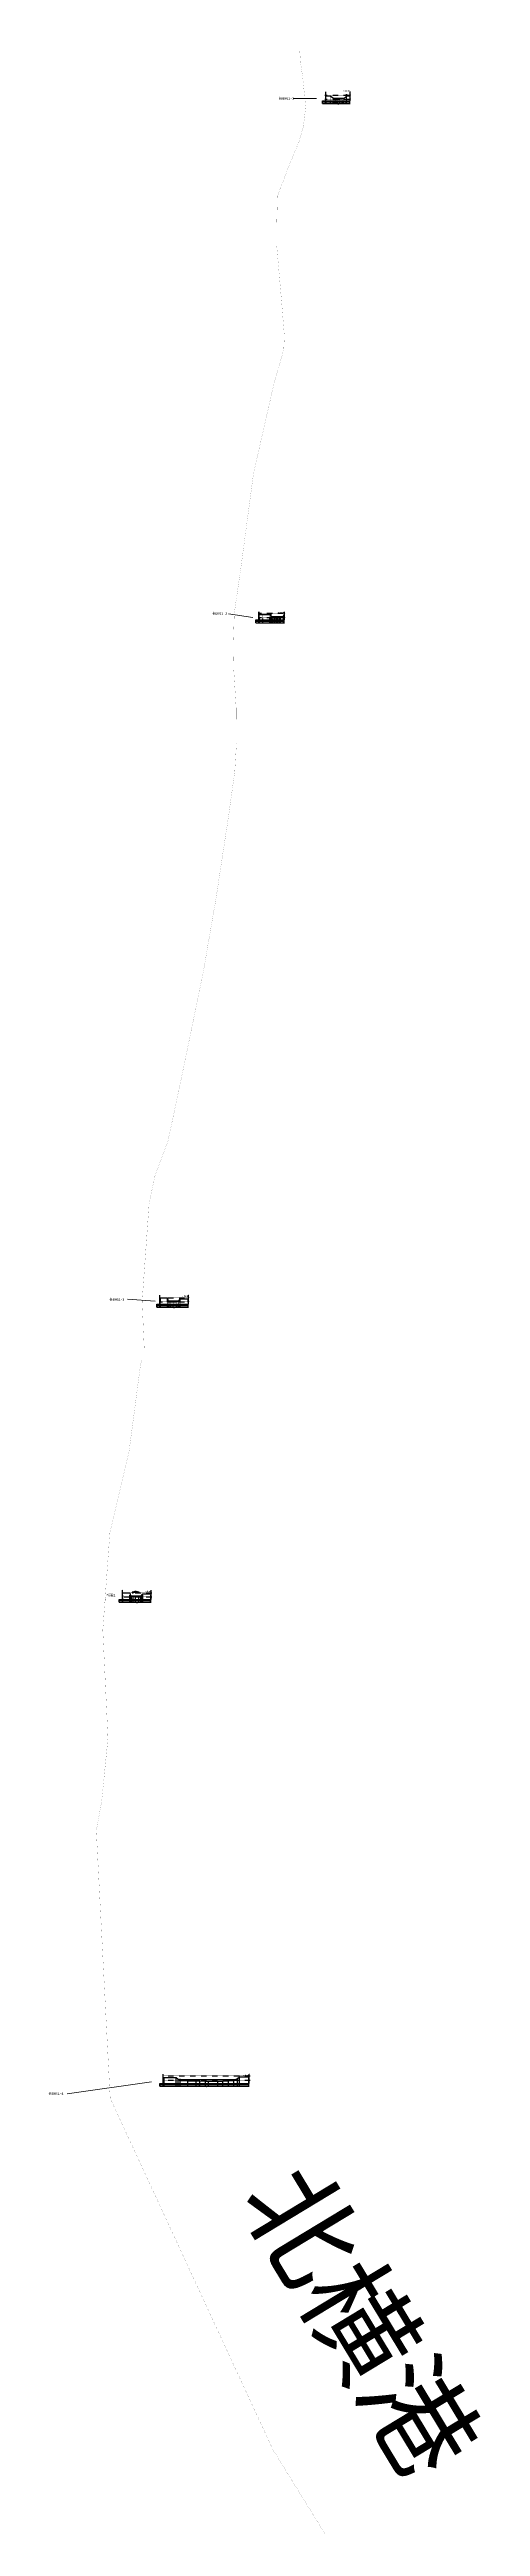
# Model space of a CAD drawing. Extents: x 493882 to 508803, y 3427149 to 3442736.
# Drawn here: x 493882 to 494407, y 3439721 to 3442736 of the extents above; entities that cross this region are included whole.
import ezdxf
from ezdxf.enums import TextEntityAlignment as Align

# ---------------------------------------------------------------- set-up
doc = ezdxf.new("R2010")
doc.units = 0
doc.header["$LTSCALE"] = 0.05
doc.linetypes.add('X4', pattern=[1.6, 0, -1.6])
doc.layers.get('0').update_dxf_attribs({"linetype": 'CONTINUOUS'})
for name, color, linetype in [('DMX', 1, 'CONTINUOUS'), ('zdm1', 2, 'CONTINUOUS'), ('ZDMT5', 3, 'CONTINUOUS'), ('ZJ', 7, 'CONTINUOUS'), ('图层1', 4, 'CONTINUOUS'), ('断面线', 7, 'CONTINUOUS'), ('桥梁', 7, 'CONTINUOUS'), ('水工建筑物1', 7, 'CONTINUOUS'), ('河道名称', 7, 'CONTINUOUS')]:
    doc.layers.add(name, color=color, linetype=linetype)
doc.layers.add('县级河道', color=12, linetype='CONTINUOUS', lineweight=60)
doc.layers.add('断面号', color=7, linetype='CONTINUOUS', lineweight=30)
doc.styles.add('HZ', font='rs.shx', dxfattribs={"width": 0.8, "bigfont": 'hztxt.shx'})
doc.styles.add('stxt', font='txt.shx', dxfattribs={"width": 0.8, "bigfont": 'hztxt.shx'})
doc.styles.add('宋体', font='')
doc.styles.add('微软雅黑', font='msyh.ttf')
doc.styles.add('黑体', font='simhei.ttf')
doc.styles.get('宋体').set_extended_font_data('SimSun')

# ---------------------------------------------------------------- blocks, each defined once
blk = doc.blocks.new('0806042')
at = {"linetype": 'Continuous'}
blk.add_lwpolyline([(-0.1, 0, 0.2, 0.2, 1), (0.1, 0, 0.2, 0.2, 1)], format="xyseb", close=True, dxfattribs=at)

msp = doc.modelspace()

# ---------------------------------------------------------------- linework, layer by layer
at = {"layer": 'DMX', "linetype": 'Continuous', "flags": 128}
for points in [[(494218.9, 3442679.4), (494224.3, 3442679.1), (494227.4, 3442677.2), (494229.2, 3442676.9), (494229.7, 3442676.7), (494230.3, 3442676.2), (494231.4, 3442675.8), (494233, 3442675.6), (494233, 3442675.6), (494235.5, 3442675.6), (494238.5, 3442676.1), (494239.8, 3442676.9), (494243.1, 3442677.9), (494243.4, 3442678.4), (494243.6, 3442681.7), (494243.7, 3442681.6), (494243.9, 3442679.4), (494247.6, 3442679.4)], [(494137.5, 3442048.1), (494141.9, 3442048.1), (494150.1, 3442048), (494150.7, 3442048.3), (494151.3, 3442048.4), (494151.5, 3442046.4), (494151.7, 3442046), (494153, 3442045.6), (494153.3, 3442045.1), (494154.5, 3442044.6), (494156.5, 3442044.2), (494158.4, 3442044.3), (494160.2, 3442044.5), (494162.1, 3442045.2), (494163.3, 3442045.6), (494167, 3442046), (494167.1, 3442046.2), (494167.6, 3442048)], [(494016.9, 3441216.2), (494025.5, 3441216.2), (494026, 3441213), (494027, 3441212.5), (494027.6, 3441212.5), (494029.5, 3441211.8), (494032.4, 3441211.3), (494036.5, 3441211.4), (494038.6, 3441212.4), (494038.8, 3441212.9), (494039.7, 3441213.2), (494041, 3441215.1), (494050.7, 3441215)], [(493971.3, 3440857.1), (493979.8, 3440857.1), (493980.4, 3440853.9), (493981.3, 3440853.3), (493981.9, 3440853.3), (493983.8, 3440852.6), (493986.7, 3440852.1), (493990.8, 3440852.3), (493992.9, 3440853.2), (493993.1, 3440853.7), (493994, 3440854), (493995.4, 3440855.9), (494005.1, 3440855.8)], [(494020.9, 3440266.3), (494021.5, 3440267.1), (494021.5, 3440267), (494036, 3440267.3), (494038.6, 3440264.9), (494041.2, 3440263.3), (494041.2, 3440263.3), (494050.5, 3440263.2), (494060.5, 3440263.1), (494060.5, 3440263.1), (494064.8, 3440263), (494071.7, 3440262.6), (494071.7, 3440262.6), (494075.7, 3440262.6), (494087, 3440262.7), (494093, 3440262.8), (494093, 3440262.8), (494099.9, 3440263), (494106.3, 3440263.4), (494106.3, 3440263.4), (494110.7, 3440266), (494113.5, 3440267.9), (494124.6, 3440268)]]:
    msp.add_lwpolyline(points, dxfattribs=at)
at = {"layer": 'zdm1', "linetype": 'X4'}
for p, q in [((494217.4, 3442680.6), (494249.1, 3442680.6)), ((494217.4, 3442675.6), (494249.1, 3442675.6)), ((494136, 3442049.6), (494169.1, 3442049.6)), ((494136, 3442044.6), (494169.1, 3442044.6)), ((494015.4, 3441216.4), (494052.2, 3441216.4)), ((494015.4, 3441211.4), (494052.2, 3441211.4)), ((493969.8, 3440857.2), (494006.6, 3440857.2)), ((493969.8, 3440852.2), (494006.6, 3440852.2)), ((494019.4, 3440269), (494126.1, 3440269)), ((494019.4, 3440264), (494126.1, 3440264))]:
    msp.add_line(p, q, dxfattribs=at)
at = {"layer": 'zdm1', "linetype": 'Continuous'}
for p, q in [((494218.4, 3442673.6), (494218.4, 3442684.6)), ((494218.5, 3442673.6), (494218.5, 3442684.6)), ((494248.1, 3442673.6), (494248.1, 3442684.6)), ((494248.2, 3442673.6), (494248.2, 3442684.6)), ((494214.4, 3442670.1), (494214.4, 3442673.6)), ((494214.4, 3442673.6), (494218.9, 3442673.6)), ((494214.4, 3442672.1), (494248.1, 3442672.1)), ((494214.4, 3442670.1), (494248.1, 3442670.1)), ((494218.4, 3442670.1), (494218.4, 3442673.6)), ((494218.9, 3442673.6), (494248.1, 3442673.6)), ((494133, 3442038.1), (494133, 3442041.6)), ((494133, 3442041.6), (494137.5, 3442041.6)), ((494137, 3442041.6), (494137, 3442051.6)), ((494137, 3442038.1), (494137, 3442041.6)), ((494137.1, 3442041.6), (494137.1, 3442051.6)), ((494137.5, 3442041.6), (494168.1, 3442041.6)), ((494168, 3442041.6), (494168, 3442051.6)), ((494168.1, 3442041.6), (494168.1, 3442051.6)), ((494133, 3442040.1), (494168.1, 3442040.1)), ((494133, 3442038.1), (494168.1, 3442038.1)), ((494012.4, 3441204.9), (494012.4, 3441208.4)), ((494012.4, 3441208.4), (494016.9, 3441208.4)), ((494012.4, 3441206.9), (494051.2, 3441206.9)), ((494012.4, 3441204.9), (494051.2, 3441204.9)), ((494016.3, 3441208.4), (494016.3, 3441219.4)), ((494016.4, 3441208.4), (494016.4, 3441219.4)), ((494016.4, 3441204.9), (494016.4, 3441208.4)), ((494016.9, 3441208.4), (494051.2, 3441208.4)), ((494051.1, 3441208.4), (494051.1, 3441219.4)), ((494051.2, 3441208.4), (494051.2, 3441219.4)), ((493966.8, 3440849.2), (493971.3, 3440849.2)), ((493966.8, 3440845.7), (493966.8, 3440849.2)), ((493966.8, 3440847.7), (494005.6, 3440847.7)), ((493966.8, 3440845.7), (494005.6, 3440845.7)), ((493970.7, 3440849.2), (493970.7, 3440860.2)), ((493970.8, 3440849.2), (493970.8, 3440860.2)), ((493970.8, 3440845.7), (493970.8, 3440849.2)), ((493971.3, 3440849.2), (494005.6, 3440849.2)), ((494005.5, 3440849.2), (494005.5, 3440860.2)), ((494005.6, 3440849.2), (494005.6, 3440860.2)), ((494020.3, 3440260), (494020.3, 3440271)), ((494020.4, 3440260), (494020.4, 3440271)), ((494125.1, 3440260), (494125.1, 3440271)), ((494125.2, 3440260), (494125.2, 3440271)), ((494016.4, 3440256.5), (494016.4, 3440260)), ((494016.4, 3440260), (494020.9, 3440260)), ((494016.4, 3440258.5), (494125.1, 3440258.5)), ((494016.4, 3440256.5), (494125.1, 3440256.5)), ((494020.4, 3440256.5), (494020.4, 3440260)), ((494020.9, 3440260), (494125.1, 3440260))]:
    msp.add_line(p, q, dxfattribs=at)
at = {"layer": 'zdm1', "linetype": 'Continuous', "flags": 128}
for points in [[(494218.4, 3442684.6, 0.1, 0.1, 0), (494218.4, 3442685.6, 0.1, 0.1, 0)], [(494218.4, 3442682.6, 0.1, 0.1, 0), (494218.4, 3442683.6, 0.1, 0.1, 0)], [(494218.4, 3442680.6, 0.1, 0.1, 0), (494218.4, 3442681.6, 0.1, 0.1, 0)], [(494218.4, 3442678.6, 0.1, 0.1, 0), (494218.4, 3442679.6, 0.1, 0.1, 0)], [(494218.4, 3442676.6, 0.1, 0.1, 0), (494218.4, 3442677.6, 0.1, 0.1, 0)], [(494218.4, 3442674.6, 0.1, 0.1, 0), (494218.4, 3442675.6, 0.1, 0.1, 0)], [(494248.1, 3442684.6, 0.1, 0.1, 0), (494248.1, 3442685.6, 0.1, 0.1, 0)], [(494248.1, 3442682.6, 0.1, 0.1, 0), (494248.1, 3442683.6, 0.1, 0.1, 0)], [(494248.1, 3442680.6, 0.1, 0.1, 0), (494248.1, 3442681.6, 0.1, 0.1, 0)], [(494248.1, 3442678.6, 0.1, 0.1, 0), (494248.1, 3442679.6, 0.1, 0.1, 0)], [(494248.1, 3442676.6, 0.1, 0.1, 0), (494248.1, 3442677.6, 0.1, 0.1, 0)], [(494248.1, 3442674.6, 0.1, 0.1, 0), (494248.1, 3442675.6, 0.1, 0.1, 0)], [(494137, 3442050.6, 0.1, 0.1, 0), (494137, 3442051.6, 0.1, 0.1, 0)], [(494137, 3442048.6, 0.1, 0.1, 0), (494137, 3442049.6, 0.1, 0.1, 0)], [(494137, 3442046.6, 0.1, 0.1, 0), (494137, 3442047.6, 0.1, 0.1, 0)], [(494137, 3442044.6, 0.1, 0.1, 0), (494137, 3442045.6, 0.1, 0.1, 0)], [(494137, 3442042.6, 0.1, 0.1, 0), (494137, 3442043.6, 0.1, 0.1, 0)], [(494168.1, 3442050.6, 0.1, 0.1, 0), (494168.1, 3442051.6, 0.1, 0.1, 0)], [(494168.1, 3442048.6, 0.1, 0.1, 0), (494168.1, 3442049.6, 0.1, 0.1, 0)], [(494168.1, 3442046.6, 0.1, 0.1, 0), (494168.1, 3442047.6, 0.1, 0.1, 0)], [(494168.1, 3442044.6, 0.1, 0.1, 0), (494168.1, 3442045.6, 0.1, 0.1, 0)], [(494168.1, 3442042.6, 0.1, 0.1, 0), (494168.1, 3442043.6, 0.1, 0.1, 0)], [(494016.4, 3441219.4, 0.1, 0.1, 0), (494016.4, 3441220.4, 0.1, 0.1, 0)], [(494016.4, 3441217.4, 0.1, 0.1, 0), (494016.4, 3441218.4, 0.1, 0.1, 0)], [(494016.4, 3441215.4, 0.1, 0.1, 0), (494016.4, 3441216.4, 0.1, 0.1, 0)], [(494016.4, 3441213.4, 0.1, 0.1, 0), (494016.4, 3441214.4, 0.1, 0.1, 0)], [(494016.4, 3441211.4, 0.1, 0.1, 0), (494016.4, 3441212.4, 0.1, 0.1, 0)], [(494016.4, 3441209.4, 0.1, 0.1, 0), (494016.4, 3441210.4, 0.1, 0.1, 0)], [(494051.2, 3441219.4, 0.1, 0.1, 0), (494051.2, 3441220.4, 0.1, 0.1, 0)], [(494051.2, 3441217.4, 0.1, 0.1, 0), (494051.2, 3441218.4, 0.1, 0.1, 0)], [(494051.2, 3441215.4, 0.1, 0.1, 0), (494051.2, 3441216.4, 0.1, 0.1, 0)], [(494051.2, 3441213.4, 0.1, 0.1, 0), (494051.2, 3441214.4, 0.1, 0.1, 0)], [(494051.2, 3441211.4, 0.1, 0.1, 0), (494051.2, 3441212.4, 0.1, 0.1, 0)], [(494051.2, 3441209.4, 0.1, 0.1, 0), (494051.2, 3441210.4, 0.1, 0.1, 0)], [(493970.8, 3440860.2, 0.1, 0.1, 0), (493970.8, 3440861.2, 0.1, 0.1, 0)], [(493970.8, 3440858.2, 0.1, 0.1, 0), (493970.8, 3440859.2, 0.1, 0.1, 0)], [(493970.8, 3440856.2, 0.1, 0.1, 0), (493970.8, 3440857.2, 0.1, 0.1, 0)], [(493970.8, 3440854.2, 0.1, 0.1, 0), (493970.8, 3440855.2, 0.1, 0.1, 0)], [(493970.8, 3440852.2, 0.1, 0.1, 0), (493970.8, 3440853.2, 0.1, 0.1, 0)], [(493970.8, 3440850.2, 0.1, 0.1, 0), (493970.8, 3440851.2, 0.1, 0.1, 0)], [(494005.6, 3440860.2, 0.1, 0.1, 0), (494005.6, 3440861.2, 0.1, 0.1, 0)], [(494005.6, 3440858.2, 0.1, 0.1, 0), (494005.6, 3440859.2, 0.1, 0.1, 0)], [(494005.6, 3440856.2, 0.1, 0.1, 0), (494005.6, 3440857.2, 0.1, 0.1, 0)], [(494005.6, 3440854.2, 0.1, 0.1, 0), (494005.6, 3440855.2, 0.1, 0.1, 0)], [(494005.6, 3440852.2, 0.1, 0.1, 0), (494005.6, 3440853.2, 0.1, 0.1, 0)], [(494005.6, 3440850.2, 0.1, 0.1, 0), (494005.6, 3440851.2, 0.1, 0.1, 0)], [(494020.4, 3440271, 0.1, 0.1, 0), (494020.4, 3440272, 0.1, 0.1, 0)], [(494020.4, 3440269, 0.1, 0.1, 0), (494020.4, 3440270, 0.1, 0.1, 0)], [(494020.4, 3440267, 0.1, 0.1, 0), (494020.4, 3440268, 0.1, 0.1, 0)], [(494020.4, 3440265, 0.1, 0.1, 0), (494020.4, 3440266, 0.1, 0.1, 0)], [(494020.4, 3440263, 0.1, 0.1, 0), (494020.4, 3440264, 0.1, 0.1, 0)], [(494125.1, 3440271, 0.1, 0.1, 0), (494125.1, 3440272, 0.1, 0.1, 0)], [(494125.1, 3440269, 0.1, 0.1, 0), (494125.1, 3440270, 0.1, 0.1, 0)], [(494125.1, 3440267, 0.1, 0.1, 0), (494125.1, 3440268, 0.1, 0.1, 0)], [(494125.1, 3440265, 0.1, 0.1, 0), (494125.1, 3440266, 0.1, 0.1, 0)], [(494125.1, 3440263, 0.1, 0.1, 0), (494125.1, 3440264, 0.1, 0.1, 0)], [(494020.4, 3440261, 0.1, 0.1, 0), (494020.4, 3440262, 0.1, 0.1, 0)], [(494125.1, 3440261, 0.1, 0.1, 0), (494125.1, 3440262, 0.1, 0.1, 0)]]:
    msp.add_lwpolyline(points, format="xyseb", dxfattribs=at)
at = {"layer": 'ZDMT5', "linetype": 'X4'}
for p, q in [((494218.9, 3442673.6), (494218.9, 3442679.4)), ((494224.3, 3442673.6), (494224.3, 3442679.1)), ((494227.4, 3442673.6), (494227.4, 3442677.2)), ((494229.2, 3442673.6), (494229.2, 3442676.9)), ((494229.7, 3442673.6), (494229.7, 3442676.7)), ((494230.3, 3442673.6), (494230.3, 3442676.2)), ((494231.4, 3442673.6), (494231.4, 3442675.8)), ((494233, 3442673.6), (494233, 3442675.6)), ((494233, 3442673.6), (494233, 3442675.6)), ((494235.5, 3442673.6), (494235.5, 3442675.6)), ((494238.5, 3442673.6), (494238.5, 3442676.1)), ((494239.8, 3442673.6), (494239.8, 3442676.9)), ((494243.1, 3442673.6), (494243.1, 3442677.9)), ((494243.4, 3442673.6), (494243.4, 3442678.4)), ((494243.6, 3442673.6), (494243.6, 3442681.7)), ((494243.7, 3442673.6), (494243.7, 3442681.6)), ((494243.9, 3442673.6), (494243.9, 3442679.4)), ((494247.6, 3442673.6), (494247.6, 3442679.4)), ((494137.5, 3442041.6), (494137.5, 3442048.1)), ((494141.9, 3442041.6), (494141.9, 3442048.1)), ((494150.1, 3442041.6), (494150.1, 3442048)), ((494150.7, 3442041.6), (494150.7, 3442048.3)), ((494151.3, 3442041.6), (494151.3, 3442048.4)), ((494151.5, 3442041.6), (494151.5, 3442046.4)), ((494151.7, 3442041.6), (494151.7, 3442046)), ((494153, 3442041.6), (494153, 3442045.6)), ((494153.3, 3442041.6), (494153.3, 3442045.1)), ((494154.5, 3442041.6), (494154.5, 3442044.6)), ((494156.5, 3442041.6), (494156.5, 3442044.2)), ((494158.4, 3442041.6), (494158.4, 3442044.3)), ((494160.2, 3442041.6), (494160.2, 3442044.5)), ((494162.1, 3442041.6), (494162.1, 3442045.2)), ((494163.3, 3442041.6), (494163.3, 3442045.6)), ((494167, 3442041.6), (494167, 3442046)), ((494167.1, 3442041.6), (494167.1, 3442046.2)), ((494167.6, 3442041.6), (494167.6, 3442048)), ((494016.9, 3441208.4), (494016.9, 3441216.2)), ((494025.5, 3441208.4), (494025.5, 3441216.2)), ((494026, 3441208.4), (494026, 3441213)), ((494027, 3441208.4), (494027, 3441212.5)), ((494027.6, 3441208.4), (494027.6, 3441212.5)), ((494029.5, 3441208.4), (494029.5, 3441211.8)), ((494032.4, 3441208.4), (494032.4, 3441211.3)), ((494036.5, 3441208.4), (494036.5, 3441211.4)), ((494038.6, 3441208.4), (494038.6, 3441212.4)), ((494038.8, 3441208.4), (494038.8, 3441212.9)), ((494039.7, 3441208.4), (494039.7, 3441213.2)), ((494041, 3441208.4), (494041, 3441215.1)), ((494050.7, 3441208.4), (494050.7, 3441215)), ((493971.3, 3440849.2), (493971.3, 3440857.1)), ((493979.8, 3440849.2), (493979.8, 3440857.1)), ((493980.4, 3440849.2), (493980.4, 3440853.9)), ((493981.3, 3440849.2), (493981.3, 3440853.3)), ((493981.9, 3440849.2), (493981.9, 3440853.3)), ((493983.8, 3440849.2), (493983.8, 3440852.6)), ((493986.7, 3440849.2), (493986.7, 3440852.1)), ((493990.8, 3440849.2), (493990.8, 3440852.3)), ((493992.9, 3440849.2), (493992.9, 3440853.2)), ((493993.1, 3440849.2), (493993.1, 3440853.7)), ((493994, 3440849.2), (493994, 3440854)), ((493995.4, 3440849.2), (493995.4, 3440855.9)), ((494005.1, 3440849.2), (494005.1, 3440855.8)), ((494020.9, 3440260), (494020.9, 3440266.3)), ((494021.5, 3440260), (494021.5, 3440267.1)), ((494021.5, 3440260), (494021.5, 3440267)), ((494036, 3440260), (494036, 3440267.3)), ((494038.6, 3440260), (494038.6, 3440264.9)), ((494041.2, 3440260), (494041.2, 3440263.3)), ((494041.2, 3440260), (494041.2, 3440263.3)), ((494050.5, 3440260), (494050.5, 3440263.2)), ((494060.5, 3440260), (494060.5, 3440263.1)), ((494060.5, 3440260), (494060.5, 3440263.1)), ((494064.8, 3440260), (494064.8, 3440263)), ((494071.7, 3440260), (494071.7, 3440262.6)), ((494071.7, 3440260), (494071.7, 3440262.6)), ((494075.7, 3440260), (494075.7, 3440262.6)), ((494087, 3440260), (494087, 3440262.7)), ((494093, 3440260), (494093, 3440262.8)), ((494093, 3440260), (494093, 3440262.8)), ((494099.9, 3440260), (494099.9, 3440263)), ((494106.3, 3440260), (494106.3, 3440263.4)), ((494106.3, 3440260), (494106.3, 3440263.4)), ((494110.7, 3440260), (494110.7, 3440266)), ((494113.5, 3440260), (494113.5, 3440267.9)), ((494124.6, 3440260), (494124.6, 3440268))]:
    msp.add_line(p, q, dxfattribs=at)
at = {"layer": 'ZDMT5', "linetype": 'Continuous'}
for p, q in [((494218.9, 3442670.1), (494218.9, 3442673.6)), ((494224.3, 3442670.1), (494224.3, 3442673.6)), ((494227.4, 3442670.1), (494227.4, 3442673.6)), ((494229.2, 3442670.1), (494229.2, 3442673.6)), ((494229.7, 3442670.1), (494229.7, 3442673.6)), ((494230.3, 3442670.1), (494230.3, 3442673.6)), ((494231.4, 3442670.1), (494231.4, 3442673.6)), ((494233, 3442670.1), (494233, 3442673.6)), ((494235.5, 3442670.1), (494235.5, 3442673.6)), ((494238.5, 3442670.1), (494238.5, 3442673.6)), ((494239.8, 3442670.1), (494239.8, 3442673.6)), ((494243.1, 3442670.1), (494243.1, 3442673.6)), ((494243.6, 3442670.1), (494243.6, 3442673.6)), ((494247.6, 3442670.1), (494247.6, 3442673.6)), ((494137.5, 3442038.1), (494137.5, 3442041.6)), ((494141.9, 3442038.1), (494141.9, 3442041.6)), ((494150.1, 3442038.1), (494150.1, 3442041.6)), ((494150.7, 3442038.1), (494150.7, 3442041.6)), ((494151.3, 3442038.1), (494151.3, 3442041.6)), ((494151.7, 3442038.1), (494151.7, 3442041.6)), ((494153, 3442038.1), (494153, 3442041.6)), ((494153.3, 3442038.1), (494153.3, 3442041.6)), ((494154.5, 3442038.1), (494154.5, 3442041.6)), ((494156.5, 3442038.1), (494156.5, 3442041.6)), ((494158.4, 3442038.1), (494158.4, 3442041.6)), ((494160.2, 3442038.1), (494160.2, 3442041.6)), ((494162.1, 3442038.1), (494162.1, 3442041.6)), ((494163.3, 3442038.1), (494163.3, 3442041.6)), ((494167, 3442038.1), (494167, 3442041.6)), ((494167.6, 3442038.1), (494167.6, 3442041.6)), ((494016.9, 3441204.9), (494016.9, 3441208.4)), ((494025.5, 3441204.9), (494025.5, 3441208.4)), ((494026, 3441204.9), (494026, 3441208.4)), ((494027, 3441204.9), (494027, 3441208.4)), ((494027.6, 3441204.9), (494027.6, 3441208.4)), ((494029.5, 3441204.9), (494029.5, 3441208.4)), ((494032.4, 3441204.9), (494032.4, 3441208.4)), ((494036.5, 3441204.9), (494036.5, 3441208.4)), ((494038.6, 3441204.9), (494038.6, 3441208.4)), ((494039.7, 3441204.9), (494039.7, 3441208.4)), ((494041, 3441204.9), (494041, 3441208.4)), ((494050.7, 3441204.9), (494050.7, 3441208.4)), ((493971.3, 3440845.7), (493971.3, 3440849.2)), ((493979.8, 3440845.7), (493979.8, 3440849.2)), ((493980.4, 3440845.7), (493980.4, 3440849.2)), ((493981.3, 3440845.7), (493981.3, 3440849.2)), ((493981.9, 3440845.7), (493981.9, 3440849.2)), ((493983.8, 3440845.7), (493983.8, 3440849.2)), ((493986.7, 3440845.7), (493986.7, 3440849.2)), ((493990.8, 3440845.7), (493990.8, 3440849.2)), ((493992.9, 3440845.7), (493992.9, 3440849.2)), ((493994, 3440845.7), (493994, 3440849.2)), ((493995.4, 3440845.7), (493995.4, 3440849.2)), ((494005.1, 3440845.7), (494005.1, 3440849.2)), ((494020.9, 3440256.5), (494020.9, 3440260)), ((494021.5, 3440256.5), (494021.5, 3440260)), ((494036, 3440256.5), (494036, 3440260)), ((494038.6, 3440256.5), (494038.6, 3440260)), ((494041.2, 3440256.5), (494041.2, 3440260)), ((494050.5, 3440256.5), (494050.5, 3440260)), ((494060.5, 3440256.5), (494060.5, 3440260)), ((494064.8, 3440256.5), (494064.8, 3440260)), ((494071.7, 3440256.5), (494071.7, 3440260)), ((494075.7, 3440256.5), (494075.7, 3440260)), ((494087, 3440256.5), (494087, 3440260)), ((494093, 3440256.5), (494093, 3440260)), ((494099.9, 3440256.5), (494099.9, 3440260)), ((494106.3, 3440256.5), (494106.3, 3440260)), ((494110.7, 3440256.5), (494110.7, 3440260)), ((494113.5, 3440256.5), (494113.5, 3440260)), ((494124.6, 3440256.5), (494124.6, 3440260))]:
    msp.add_line(p, q, dxfattribs=at)
at = {"layer": '县级河道', "lineweight": 0, "const_width": 0.1}
for points in [[(494186.6, 3442735.9), (494187.7, 3442719.5), (494190.2, 3442703), (494192.9, 3442676.4)], [(494192.9, 3442676.4), (494193.9, 3442665.9), (494191.2, 3442642.5), (494186, 3442624.3), (494173.5, 3442594.1), (494159.6, 3442557.8), (494158.6, 3442520.9), (494158.6, 3442497.8), (494164.8, 3442426.7), (494168, 3442386.9), (494167.2, 3442370.6), (494155.4, 3442329.7), (494130.3, 3442219.5), (494115, 3442105), (494107, 3442049.8), (494106.9, 3442048)], [(494106.9, 3442048), (494105.7, 3442009.4), (494106.2, 3441983.1), (494109.2, 3441934.6), (494109.3, 3441919.1), (494109.6, 3441890.6), (494107.6, 3441857.6), (494100.3, 3441804.8), (494084.8, 3441703.2), (494069.2, 3441613), (494040.9, 3441476.2), (494026.1, 3441406.9), (494010.3, 3441364.9), (494003.2, 3441331), (493994.8, 3441213.5)], [(493994.8, 3441213.5), (493994.7, 3441212), (493997.5, 3441148.9), (493992.7, 3441134.6), (493978.8, 3441029.5), (493955.4, 3440930.1), (493946.8, 3440811.7), (493953.1, 3440680.3), (493945.5, 3440604), (493938.9, 3440567.6), (493955.1, 3440254.5)], [(493955.1, 3440254.5), (493955.8, 3440241.7), (494154, 3439814.1), (494329.1, 3439530.9)]]:
    msp.add_lwpolyline(points, dxfattribs=at)
at = {"layer": '图层1', "linetype": 'Continuous', "flags": 128}
for points in [[(494229.9, 3442676.6), (494239.3, 3442676.6)], [(494152.7, 3442045.7), (494164, 3442045.7)], [(494026.7, 3441212.6), (494038.7, 3441212.6)], [(493981.1, 3440853.5), (493993, 3440853.5)], [(494038.9, 3440264.7), (494108.6, 3440264.7)]]:
    msp.add_lwpolyline(points, dxfattribs=at)
at = {"layer": '断面线', "color": 3, "lineweight": 0}
for points in [[(494178.6, 3442676.3, 0), (494207.3, 3442676.5, 0)], [(494099.7, 3442049, 0), (494129.5, 3442044.6, 0)], [(493976.7, 3441214.7, 0), (494010.4, 3441212.4, 0)], [(493903.2, 3440247.1, 0), (494005.9, 3440261.8, 0)]]:
    msp.add_polyline3d(points, dxfattribs=at)
at = {"layer": '桥梁', "linetype": 'Continuous', "flags": 128}
msp.add_lwpolyline([(493990, 3440857.1), (493991, 3440857.1), (493991, 3440858.1), (493987.5, 3440858.9), (493986.1, 3440858.9), (493982.6, 3440858.1), (493982.6, 3440857.1), (493983.6, 3440857.1, -0.46875), (493990, 3440857.1)], format="xyb", dxfattribs=at)

# ---------------------------------------------------------------- block references
at = {"layer": '水工建筑物1', "linetype": 'Continuous'}
ref = msp.add_blockref('0806042', (493950.2, 3440848.5, 10), dxfattribs=dict(at, xscale=0.05, yscale=0.05, zscale=0.05))
ref.add_attrib('DAIMA', '桥梁1', dxfattribs={"layer": '0', "color": 2, "linetype": 'Continuous', "height": 0.025, "style": 'stxt', "width": 0.8}).set_placement((493950.2, 3440848.5, 10), align=Align.TOP_CENTER)
ref.add_attrib('ZS', '10', dxfattribs={"layer": '0', "linetype": 'Continuous', "height": 0.1, "style": 'stxt', "width": 0.8}).set_placement((493950.1, 3440848.5, 10), align=Align.RIGHT)
ref.add_attrib('XS', '00', (493950.2, 3440848.5, 10), dxfattribs={"layer": '0', "linetype": 'Continuous', "height": 0.1, "style": 'stxt', "width": 0.8})

# ---------------------------------------------------------------- texts
at = {"layer": 'zdm1', "linetype": 'Continuous', "style": 'HZ', "width": 0.8}
for s, p in [('5', (494218.3, 3442680.6)), ('0', (494218.3, 3442675.6)), ('5', (494136.9, 3442049.6)), ('0', (494136.9, 3442044.6)), ('5', (494016.3, 3441216.4)), ('0', (494016.3, 3441211.4)), ('5', (493970.7, 3440857.2)), ('0', (493970.7, 3440852.2)), ('5', (494020.3, 3440269)), ('0', (494020.3, 3440264))]:
    msp.add_text(s, height=0.3, dxfattribs=at).set_placement(p, align=Align.BOTTOM_RIGHT)
for s, p in [('5', (494248.2, 3442680.6)), ('0', (494248.2, 3442675.6)), ('5', (494168.2, 3442049.6)), ('0', (494168.2, 3442044.6)), ('5', (494051.3, 3441216.4)), ('0', (494051.3, 3441211.4)), ('5', (494005.7, 3440857.2)), ('0', (494005.7, 3440852.2)), ('5', (494125.2, 3440269)), ('0', (494125.2, 3440264))]:
    msp.add_text(s, height=0.3, dxfattribs=at).set_placement(p)
for s, height, p in [('地 面 高 程', 0.6, (494216.4, 3442672.8)), ('里    程', 0.6, (494216.4, 3442671.1)), ('长BHG1-1', 0.4, (494233.3, 3442669.7)), ('地 面 高 程', 0.6, (494135, 3442040.9)), ('里    程', 0.6, (494135, 3442039.1)), ('长BHG1-2', 0.4, (494152.5, 3442037.7)), ('地 面 高 程', 0.6, (494014.4, 3441207.6)), ('里    程', 0.6, (494014.4, 3441205.9)), ('长BHG1-3', 0.4, (494033.8, 3441204.5)), ('地 面 高 程', 0.6, (493968.8, 3440848.5)), ('里    程', 0.6, (493968.8, 3440846.7)), ('长BHG1-3', 0.4, (493988.2, 3440845.3)), ('地 面 高 程', 0.6, (494018.4, 3440259.3)), ('里    程', 0.6, (494018.4, 3440257.5)), ('长BHG1-4', 0.4, (494072.8, 3440256.1))]:
    msp.add_text(s, height=height, dxfattribs=at).set_placement(p, align=Align.MIDDLE)
at = {"layer": 'ZDMT5', "linetype": 'Continuous', "style": 'HZ', "width": 0.8}
for p in [(494247.1, 3442685.1), (494167.1, 3442050.1), (494050.2, 3441217.9), (494004.6, 3440858.7), (494124.1, 3440269.5)]:
    msp.add_text('比例尺:  横向 1:1  纵向 1:1', height=0.5, dxfattribs=at).set_placement(p, align=Align.BOTTOM_RIGHT)
for s, p in [('3.81', (494218.9, 3442672.8)), ('0+000.0', (494218.9, 3442671.1)), ('3.50', (494224.3, 3442672.8)), ('0+005.4', (494224.3, 3442671.1)), ('1.60', (494227.4, 3442672.8)), ('0+008.5', (494227.4, 3442671.1)), ('1.34', (494229.1, 3442672.8)), ('0+010.3', (494229.1, 3442671.1)), ('1.17', (494229.7, 3442672.8)), ('0+010.8', (494229.7, 3442671.1)), ('0.62', (494230.3, 3442672.8)), ('0+011.4', (494230.3, 3442671.1)), ('0.24', (494231.3, 3442672.8)), ('0+012.4', (494231.3, 3442671.1)), ('0.07', (494232.9, 3442672.8)), ('0+014.1', (494232.9, 3442671.1)), ('0.06', (494235.4, 3442672.8)), ('0+016.6', (494235.4, 3442671.1)), ('0.57', (494238.4, 3442672.8)), ('0+019.5', (494238.4, 3442671.1)), ('1.29', (494239.7, 3442672.8)), ('0+020.9', (494239.7, 3442671.1)), ('2.33', (494243.1, 3442672.8)), ('0+024.2', (494243.1, 3442671.1)), ('6.09', (494243.5, 3442672.8)), ('0+024.7', (494243.5, 3442671.1)), ('3.79', (494247.6, 3442672.8)), ('0+028.7', (494247.6, 3442671.1)), ('3.46', (494137.5, 3442040.9)), ('0+000.0', (494137.5, 3442039.1)), ('3.52', (494141.8, 3442040.9)), ('0+004.4', (494141.8, 3442039.1)), ('3.33', (494150.1, 3442040.9)), ('0+012.6', (494150.1, 3442039.1)), ('3.72', (494150.7, 3442040.9)), ('0+013.2', (494150.7, 3442039.1)), ('3.74', (494151.2, 3442040.9)), ('0+013.8', (494151.2, 3442039.1)), ('1.42', (494151.7, 3442040.9)), ('0+014.2', (494151.7, 3442039.1)), ('0.97', (494152.9, 3442040.9)), ('0+015.5', (494152.9, 3442039.1)), ('0.50', (494153.3, 3442040.9)), ('0+015.8', (494153.3, 3442039.1)), ('-0.01', (494154.4, 3442040.9)), ('0+017.0', (494154.4, 3442039.1)), ('-0.40', (494156.4, 3442040.9)), ('0+019.0', (494156.4, 3442039.1)), ('-0.36', (494158.3, 3442040.9)), ('0+020.9', (494158.3, 3442039.1)), ('-0.13', (494160.2, 3442040.9)), ('0+022.7', (494160.2, 3442039.1)), ('0.56', (494162.1, 3442040.9)), ('0+024.6', (494162.1, 3442039.1)), ('0.97', (494163.3, 3442040.9)), ('0+025.8', (494163.3, 3442039.1)), ('1.42', (494166.9, 3442040.9)), ('0+029.5', (494166.9, 3442039.1)), ('3.38', (494167.5, 3442040.9)), ('0+030.1', (494167.5, 3442039.1)), ('4.85', (494016.8, 3441207.6)), ('0+000.0', (494016.8, 3441205.9)), ('4.83', (494025.4, 3441207.6)), ('0+008.6', (494025.4, 3441205.9)), ('1.63', (494026, 3441207.6)), ('0+009.2', (494026, 3441205.9)), ('1.08', (494026.9, 3441207.6)), ('0+010.1', (494026.9, 3441205.9)), ('1.26', (494027.5, 3441207.6)), ('0+010.7', (494027.5, 3441205.9)), ('0.37', (494029.4, 3441207.6)), ('0+012.6', (494029.4, 3441205.9)), ('-0.10', (494032.3, 3441207.6)), ('0+015.5', (494032.3, 3441205.9)), ('0.05', (494036.4, 3441207.6)), ('0+019.6', (494036.4, 3441205.9)), ('1.02', (494038.5, 3441207.6)), ('0+021.7', (494038.5, 3441205.9)), ('1.76', (494039.6, 3441207.6)), ('0+022.8', (494039.6, 3441205.9)), ('3.70', (494040.9, 3441207.6)), ('0+024.1', (494040.9, 3441205.9)), ('3.56', (494050.6, 3441207.6)), ('0+033.8', (494050.6, 3441205.9)), ('4.85', (493971.2, 3440848.5)), ('0+000.0', (493971.2, 3440846.7)), ('4.83', (493979.8, 3440848.5)), ('0+008.6', (493979.8, 3440846.7)), ('1.63', (493980.4, 3440848.5)), ('0+009.2', (493980.4, 3440846.7)), ('1.08', (493981.3, 3440848.5)), ('0+010.1', (493981.3, 3440846.7)), ('1.26', (493981.9, 3440848.5)), ('0+010.7', (493981.9, 3440846.7)), ('0.37', (493983.8, 3440848.5)), ('0+012.6', (493983.8, 3440846.7)), ('-0.10', (493986.7, 3440848.5)), ('0+015.5', (493986.7, 3440846.7)), ('0.05', (493990.8, 3440848.5)), ('0+019.6', (493990.8, 3440846.7)), ('1.02', (493992.9, 3440848.5)), ('0+021.7', (493992.9, 3440846.7)), ('1.76', (493994, 3440848.5)), ('0+022.8', (493994, 3440846.7)), ('3.70', (493995.3, 3440848.5)), ('0+024.1', (493995.3, 3440846.7)), ('3.56', (494005, 3440848.5)), ('0+033.8', (494005, 3440846.7)), ('2.30', (494020.8, 3440259.3)), ('0+000.0', (494020.8, 3440257.5)), ('3.06', (494021.4, 3440259.3)), ('0+000.6', (494021.4, 3440257.5)), ('3.27', (494036, 3440259.3)), ('0+015.1', (494036, 3440257.5)), ('0.90', (494038.5, 3440259.3)), ('0+017.7', (494038.5, 3440257.5)), ('-0.69', (494041.1, 3440259.3)), ('0+020.3', (494041.1, 3440257.5)), ('-0.79', (494050.4, 3440259.3)), ('0+029.6', (494050.4, 3440257.5)), ('-0.89', (494060.4, 3440259.3)), ('0+039.6', (494060.4, 3440257.5)), ('-1.00', (494064.7, 3440259.3)), ('0+043.9', (494064.7, 3440257.5)), ('-1.39', (494071.7, 3440259.3)), ('0+050.8', (494071.7, 3440257.5)), ('-1.38', (494075.7, 3440259.3)), ('0+054.8', (494075.7, 3440257.5)), ('-1.30', (494087, 3440259.3)), ('0+066.1', (494087, 3440257.5)), ('-1.21', (494093, 3440259.3)), ('0+072.1', (494093, 3440257.5)), ('-1.03', (494099.9, 3440259.3)), ('0+079.1', (494099.9, 3440257.5)), ('-0.66', (494106.2, 3440259.3)), ('0+085.4', (494106.2, 3440257.5)), ('1.96', (494110.7, 3440259.3)), ('0+089.8', (494110.7, 3440257.5)), ('3.93', (494113.4, 3440259.3)), ('0+092.6', (494113.4, 3440257.5)), ('3.95', (494124.6, 3440259.3)), ('0+103.7', (494124.6, 3440257.5))]:
    msp.add_text(s, height=0.3, rotation=90, dxfattribs=at).set_placement(p, align=Align.BOTTOM_CENTER)
at = {"layer": 'ZJ', "linetype": 'Continuous', "style": '宋体'}
msp.add_text('树林', height=0.5, dxfattribs=at).set_placement((494169.8, 3442047.7), align=Align.MIDDLE)
at = {"layer": '图层1', "linetype": 'Continuous', "style": '宋体'}
for s, p in [('水位1.14', (494231.3, 3442677)), ('水位1.15', (494154.3, 3442046.1)), ('水位1.16', (494028.4, 3441213.1)), ('水位1.16', (493982.8, 3440853.9)), ('水位1.12', (494040.1, 3440265.3))]:
    msp.add_text(s, height=0.5, dxfattribs=at).set_placement(p, align=Align.MIDDLE)
at = {"layer": '断面号', "color": 5, "linetype": 'Continuous', "style": '宋体'}
for s, p in [('长BHG1-1', (494170.5, 3442674.9)), ('长BHG1-2', (494089, 3442048)), ('长BHG1-3', (493963.8, 3441212.8)), ('长BHG1-4', (493889.8, 3440246))]:
    msp.add_text(s, height=3, dxfattribs=at).set_placement(p, align=Align.CENTER)
msp.add_text('桥梁1', height=3, dxfattribs=at).set_placement((493956.7, 3440854.2), align=Align.MIDDLE)
at = {"layer": '桥梁', "color": 6, "linetype": 'Continuous', "style": '黑体'}
for s, p in [('桥顶板高6.69', (493986.8, 3440859.4)), ('桥底板高6.39', (493987, 3440857.8))]:
    msp.add_text(s, height=0.5, dxfattribs=at).set_placement(p, align=Align.MIDDLE)
at = {"layer": '河道名称', "style": '微软雅黑'}
msp.add_text('北横港', height=100, rotation=301.1657, dxfattribs=at).set_placement((494218.1, 3439945.3), align=Align.CENTER)

doc.saveas('drawing.dxf')
